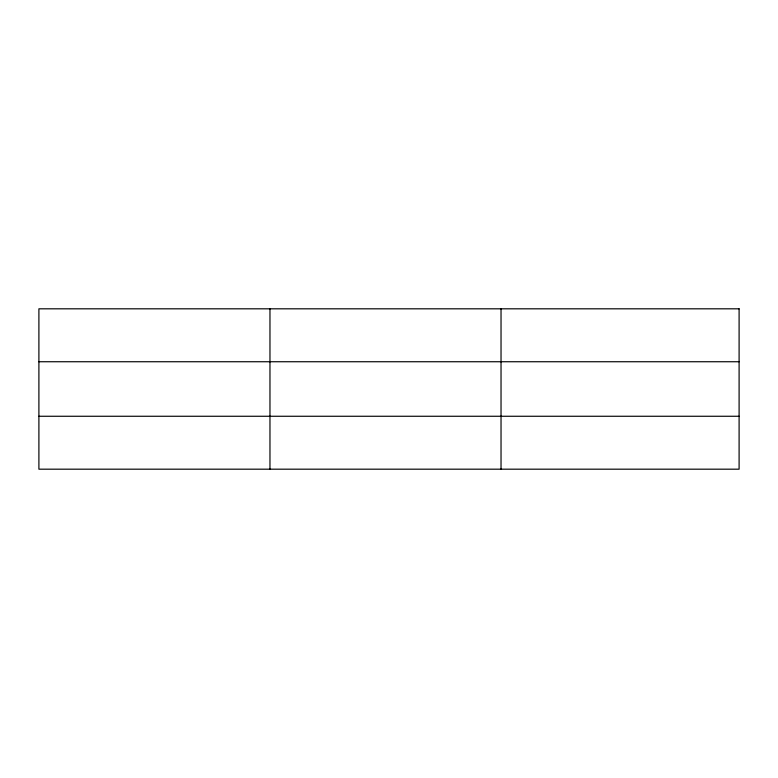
<?xml version="1.0" encoding="UTF-8"?>
<svg xmlns="http://www.w3.org/2000/svg" width="778" height="778" viewBox="0 0 778 778"><rect width="100%" height="100%" fill="white"/><g stroke="black" fill="none" stroke-linecap="round" stroke-linejoin="round"><path stroke-width="1.17" d="M269.966 308.817L269.966 469.183M501.032 308.817L501.032 469.183M38.9 361.741L739.1 361.741M38.9 416.259L739.1 416.259M739.1 308.817L739.1 469.183L38.9 469.183L38.9 308.817L739.1 308.817"/></g></svg>
